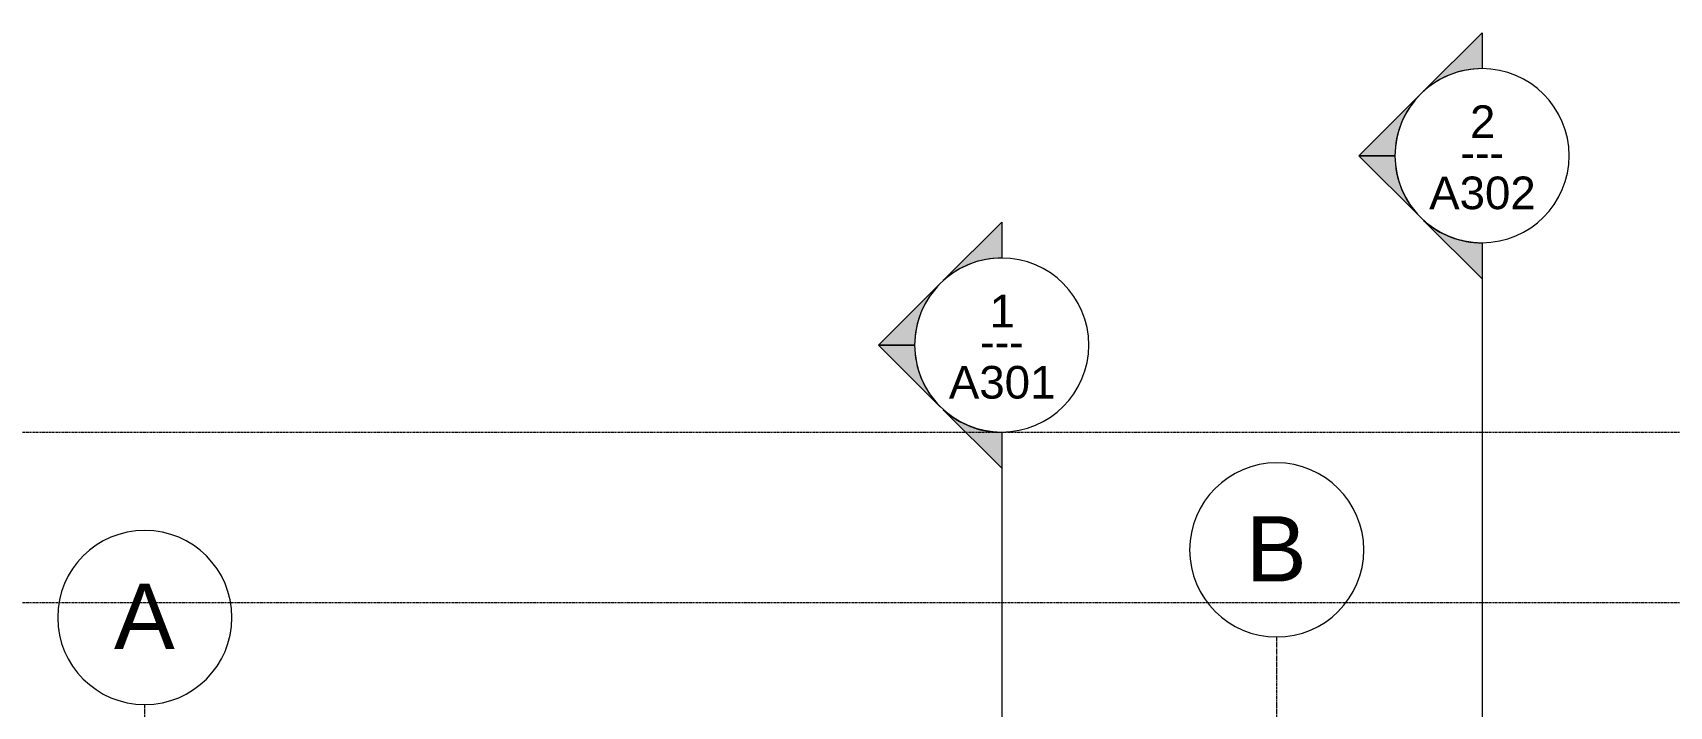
# Model space of a CAD drawing. Header units: inches. Extents: x -4168 to 1833, y -300 to 637.
# Drawn here: x -595.3 to -144.2, y 451.4 to 637.1 of the extents above; entities that cross this region are included whole.
import ezdxf

# ---------------------------------------------------------------- set-up
doc = ezdxf.new("R2010")
doc.units = ezdxf.units.IN
doc.header["$MEASUREMENT"] = 0
doc.linetypes.add('Aligning Line 1_8_', pattern=[0.25, 0.125, -0.125])
doc.linetypes.add('Grid Line 1_2_', pattern=[0.875, 0.5, -0.125, 0.125, -0.125])
for name, color, linetype, lineweight in [('G-ANNO-SYMB', 111, 'Aligning Line 1_8_', 9), ('G-ANNO-SYMB-1', 111, 'Continuous', 9), ('S-GRID-1', 1, 'Grid Line 1_2_', 9), ('S-GRID-IDEN', 1, 'Continuous', 9)]:
    doc.layers.add(name, color=color, linetype=linetype, lineweight=lineweight)
doc.styles.add('Arial', font='arial.ttf', dxfattribs={"height": 9})
doc.styles.add('Arial_1', font='arial.ttf', dxfattribs={"height": 18})
doc.styles.add('Century Gothic', font='ufonts.com_century-gothic.ttf', dxfattribs={"height": 9})

# ---------------------------------------------------------------- blocks, each defined once
blk = doc.blocks.new('Grid - Grid Head - Circle-50561-BUILDING SECTION - EAST_WEST AT RAMP - LOOKING SOUTH')
at = {"layer": 'S-GRID-IDEN'}
for start, end in [(0, 180), (180, 360)]:
    blk.add_arc((-11847.19, 475.86), 24, start, end, dxfattribs=at)
blk = doc.blocks.new('Section - Section Head - Filled-22785-BUILDING SECTION - EAST_WEST AT RAMP - LOOKING SOUTH')
at = {"layer": 'G-ANNO-SYMB-1'}
h = blk.add_hatch(color=256, dxfattribs=at)
edge = h.paths.add_edge_path(flags=0)
edge.add_line((-10162.08, -248), (-10178.19, -231.9))
edge.add_line((-10178.19, -231.9), (-10178.19, -241.81))
edge.add_arc((-10178.19, -265.84), 24.03, 47.9216, 90, ccw=False)
h = blk.add_hatch(color=256, dxfattribs=at)
edge = h.paths.add_edge_path(flags=0)
edge.add_arc((-10178.19, -265.84), 24, 0, 45, ccw=False)
edge.add_line((-10154.19, -265.84), (-10144.25, -265.84))
edge.add_line((-10144.25, -265.84), (-10161.22, -248.87))
h = blk.add_hatch(color=256, dxfattribs=at)
edge = h.paths.add_edge_path(flags=0)
edge.add_line((-10161.22, -282.81), (-10144.25, -265.84))
edge.add_line((-10144.25, -265.84), (-10154.19, -265.84))
edge.add_arc((-10178.19, -265.84), 24, 315, 360, ccw=False)
h = blk.add_hatch(color=256, dxfattribs=at)
edge = h.paths.add_edge_path(flags=0)
edge.add_arc((-10178.19, -265.84), 24.03, 270, 312.0784, ccw=False)
edge.add_line((-10178.19, -289.87), (-10178.19, -299.78))
edge.add_line((-10178.19, -299.78), (-10162.08, -283.68))
for p, q in [((-10178.19, -241.81), (-10178.19, -231.9)), ((-10178.19, -231.9), (-10162.08, -248)), ((-10161.22, -248.87), (-10144.25, -265.84)), ((-10144.25, -265.84), (-10161.22, -282.81)), ((-10154.19, -265.84), (-10144.25, -265.84)), ((-10144.25, -265.84), (-10154.19, -265.84)), ((-10162.08, -283.68), (-10178.19, -299.78)), ((-10178.19, -299.78), (-10178.19, -289.87))]:
    blk.add_line(p, q, dxfattribs=at)
for centre, radius, start, end in [((-10178.19, -265.87), 24, 90, 270), ((-10178.19, -265.84), 24.03, 47.9216, 90), ((-10178.19, -265.87), 24, 270, 90), ((-10178.19, -265.84), 24, 360, 45), ((-10178.19, -265.84), 24, 315, 360), ((-10178.19, -265.84), 24.03, 270, 312.0784)]:
    blk.add_arc(centre, radius, start, end, dxfattribs=at)

msp = doc.modelspace()

# ---------------------------------------------------------------- linework, layer by layer
at = {"layer": 'G-ANNO-SYMB'}
for p, q in [((-1178.9656, 526.9531), (1576.5527, 526.9531)), ((-1178.9656, 480), (1576.5784, 480))]:
    msp.add_line(p, q, dxfattribs=at)
at = {"layer": 'G-ANNO-SYMB-1'}
for p, q in [((-195.8026, 579.1806), (-195.8026, -223.4132)), ((-328.1964, 526.9531), (-328.1964, -231.7467))]:
    msp.add_line(p, q, dxfattribs=at)
at = {"layer": 'S-GRID-1'}
for p, q in [((-252.3964, -159.8356), (-252.3964, 470.5)), ((-564.3964, -159.8356), (-564.3964, 451.8625))]:
    msp.add_line(p, q, dxfattribs=at)

# ---------------------------------------------------------------- block references
at = {"layer": 'G-ANNO-SYMB-1', "rotation": 180}
for p in [(-10373.992, 337.3419), (-10506.3858, 285.1144)]:
    msp.add_blockref('Section - Section Head - Filled-22785-BUILDING SECTION - EAST_WEST AT RAMP - LOOKING SOUTH', p, dxfattribs=at)
at = {"layer": 'S-GRID-IDEN'}
for p in [(11594.793, 18.6375), (11282.793, 0)]:
    msp.add_blockref('Grid - Grid Head - Circle-50561-BUILDING SECTION - EAST_WEST AT RAMP - LOOKING SOUTH', p, dxfattribs=at)

# ---------------------------------------------------------------- texts
at = {"layer": 'G-ANNO-SYMB-1', "char_height": 9, "attachment_point": 1}
for s, insert, width, style in [('2', (-199.1236, 617.0893), 8.484, 'Arial'), ('---', (-201.7749, 608.5826), 15.453, 'Century Gothic'), ('A302', (-210.3677, 597.453), 35.754, 'Arial'), ('1', (-331.5174, 564.8617), 8.484, 'Arial'), ('---', (-334.1687, 556.355), 15.453, 'Century Gothic'), ('A301', (-342.7615, 545.2255), 35.754, 'Arial')]:
    msp.add_mtext(s, dxfattribs=dict(at, insert=insert, width=width, style=style))
at = {"layer": 'S-GRID-IDEN', "char_height": 18, "width": 20.301, "attachment_point": 1, "style": 'Arial_1'}
for s, insert in [('B', (-260.9049, 503.7879)), ('A', (-572.9049, 485.1505))]:
    msp.add_mtext(s, dxfattribs=dict(at, insert=insert))

doc.saveas('drawing.dxf')
